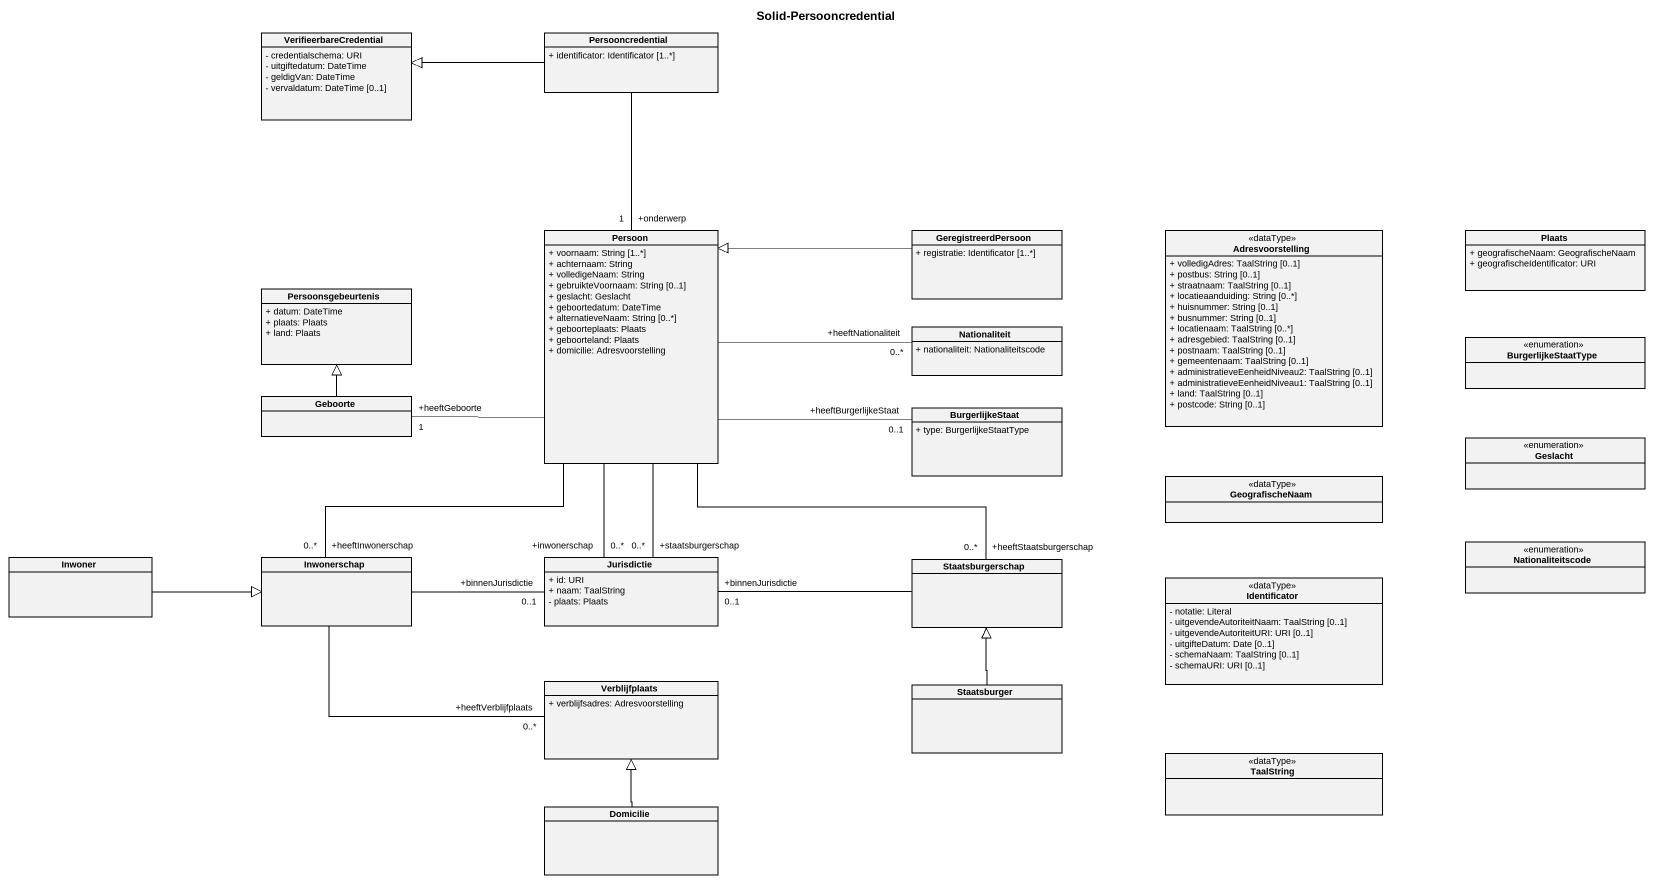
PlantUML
@startuml
title Solid-Persooncredential
hide circle
hide empty members
skinparam classAttributeIconSize 0
class VerifieerbareCredential {
  - credentialschema: URI
  - uitgiftedatum: DateTime
  - geldigVan: DateTime
  - vervaldatum: DateTime [0..1]
}
class Persooncredential {
  + identificator: Identificator [1..*]
}
class Persoon {
  + voornaam: String [1..*]
  + achternaam: String
  + volledigeNaam: String
  + gebruikteVoornaam: String [0..1]
  + geslacht: Geslacht
  + geboortedatum: DateTime
  + alternatieveNaam: String [0..*]
  + geboorteplaats: Plaats
  + geboorteland: Plaats
  + domicilie: Adresvoorstelling
}
class GeregistreerdPersoon {
  + registratie: Identificator [1..*]
}
class Adresvoorstelling <<dataType>> {
  + volledigAdres: TaalString [0..1]
  + postbus: String [0..1]
  + straatnaam: TaalString [0..1]
  + locatieaanduiding: String [0..*]
  + huisnummer: String [0..1]
  + busnummer: String [0..1]
  + locatienaam: TaalString [0..*]
  + adresgebied: TaalString [0..1]
  + postnaam: TaalString [0..1]
  + gemeentenaam: TaalString [0..1]
  + administratieveEenheidNiveau2: TaalString [0..1]
  + administratieveEenheidNiveau1: TaalString [0..1]
  + land: TaalString [0..1]
  + postcode: String [0..1]
}
class Plaats {
  + geografischeNaam: GeografischeNaam
  + geografischeIdentificator: URI
}
class Persoonsgebeurtenis {
  + datum: DateTime
  + plaats: Plaats
  + land: Plaats
}
class Nationaliteit {
  + nationaliteit: Nationaliteitscode
}
enum BurgerlijkeStaatType
class Geboorte
class BurgerlijkeStaat {
  + type: BurgerlijkeStaatType
}
enum Geslacht
class GeografischeNaam <<dataType>>
class Inwoner
class Inwonerschap
class Jurisdictie {
  + id: URI
  + naam: TaalString
  - plaats: Plaats
}
class Staatsburgerschap
enum Nationaliteitscode
class Identificator <<dataType>> {
  - notatie: Literal
  - uitgevendeAutoriteitNaam: TaalString [0..1]
  - uitgevendeAutoriteitURI: URI [0..1]
  - uitgifteDatum: Date [0..1]
  - schemaNaam: TaalString [0..1]
  - schemaURI: URI [0..1]
}
class Verblijfplaats {
  + verblijfsadres: Adresvoorstelling
}
class Staatsburger
class TaalString <<dataType>>
class Domicilie
Persooncredential -left-|> VerifieerbareCredential
Persooncredential -- "+onderwerp\n1" Persoon
Persoon -right- "+heeftNationaliteit\n0..*" Nationaliteit
Persoon -left- "+heeftGeboorte\n1" Geboorte
Persoon -right- "+heeftBurgerlijkeStaat\n0..1" BurgerlijkeStaat
Persoon -- "+heeftInwonerschap\n0..*" Inwonerschap
Persoon -- "+inwonerschap\n0..*" Jurisdictie
Persoon -- "+staatsburgerschap\n0..*" Jurisdictie
Persoon -- "+heeftStaatsburgerschap\n0..*" Staatsburgerschap
GeregistreerdPersoon -left-|> Persoon
Geboorte -up-|> Persoonsgebeurtenis
Inwoner -right-|> Inwonerschap
Inwonerschap -right- "+binnenJurisdictie\n0..1" Jurisdictie
Inwonerschap -right- "+heeftVerblijfplaats\n0..*" Verblijfplaats
Staatsburgerschap -left- "+binnenJurisdictie\n0..1" Jurisdictie
Staatsburger -up-|> Staatsburgerschap
Domicilie -up-|> Verblijfplaats
@enduml
